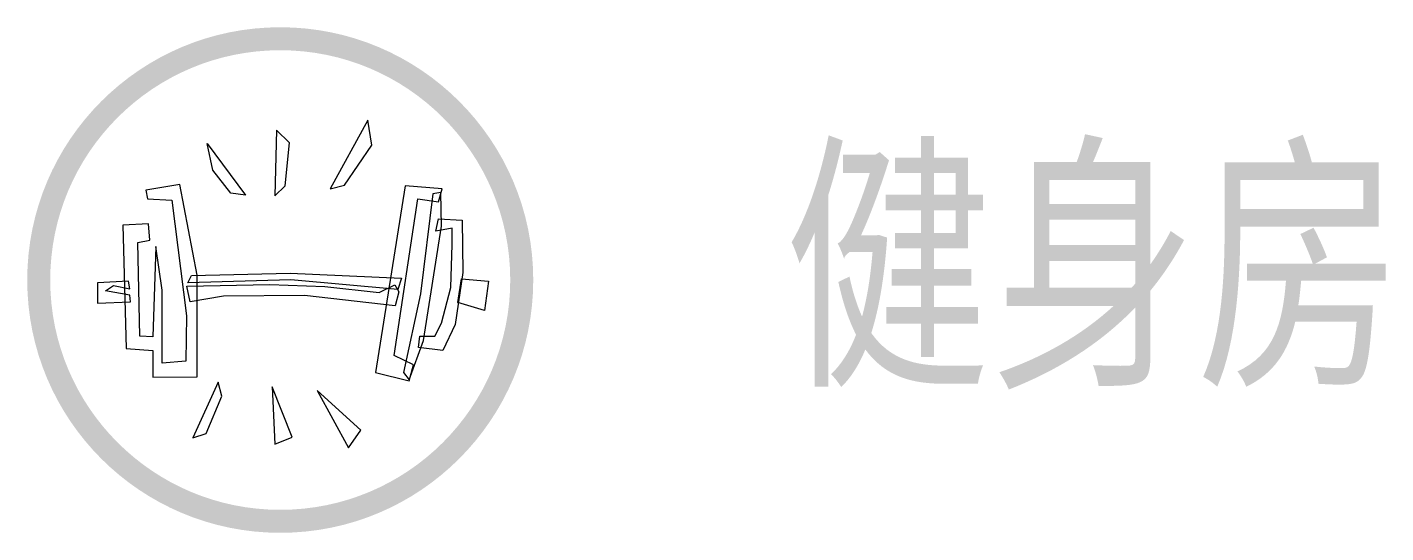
# Model space of a CAD drawing. Header units: millimetres. Extents: x -4.5 to 19.1, y -4.3 to 4.5.
import ezdxf

# ---------------------------------------------------------------- set-up
doc = ezdxf.new("R2010")
doc.units = ezdxf.units.MM
doc.layers.add('设施图块', color=7, linetype='Continuous')
doc.styles.add('设施块标注', font='SIMFANG.TTF', dxfattribs={"width": 0.75})

msp = doc.modelspace()

# ---------------------------------------------------------------- hatches: boundary and pattern name
at = {"layer": '设施图块'}
h = msp.add_hatch(color=5, dxfattribs=at)
edge = h.paths.add_edge_path()
edge.add_arc((-0.103, 0.059), 4.4, 0, 360)
edge = h.paths.add_edge_path(flags=16)
edge.add_arc((-0.103, 0.059), 4, 0, 360)

# ---------------------------------------------------------------- linework, layer by layer
at = {"layer": '设施图块', "color": 5}
for points in [[(1.422, 2.844), (0.763, 1.649), (1.013, 1.709), (1.492, 2.407), (1.422, 2.844), (1.422, 2.844), (1.422, 2.844)], [(-0.17, 2.669), (-0.197, 1.522), (-0.02, 1.697), (0.056, 2.446), (-0.17, 2.669), (-0.17, 2.669), (-0.17, 2.669)], [(-1.374, 2.434), (-0.706, 1.537), (-0.965, 1.573), (-1.275, 1.971), (-1.374, 2.434), (-1.374, 2.434), (-1.374, 2.434)], [(-2.395, 1.037), (-2.841, 1.013), (-2.78, -1.13), (-2.32, -1.166), (-2.32, -1.63), (-1.546, -1.627), (-1.546, 0.146), (-1.847, 1.721), (-2.44, 1.624), (-2.41, 1.474), (-1.986, 1.447), (-1.733, -0.567), (-1.745, -1.353), (-2.157, -1.389), (-2.157, -0.119), (-2.269, 0.64), (-2.32, -0.928), (-2.543, -0.916), (-2.579, 0.715), (-2.368, 0.751), (-2.395, 1.037), (-2.395, 1.037), (-2.395, 1.037)], [(2.067, 1.697), (1.555, -1.552), (2.142, -1.693), (2.217, -1.416), (1.877, -1.257), (2.292, 1.474), (2.651, 1.423), (2.714, 1.649), (2.067, 1.697), (2.067, 1.697), (2.067, 1.697)], [(2.551, 1.561), (2.337, -0.182), (2.039, -1.552), (2.142, -1.681), (2.389, -0.992), (2.702, 0.998), (2.69, 1.585), (2.551, 1.561), (2.551, 1.561), (2.551, 1.561)], [(2.651, 1.125), (3.063, 1.101), (3.075, 0.191), (2.937, -0.718), (2.726, -1.166), (2.304, -1.118), (2.325, -0.916), (2.587, -0.916), (2.702, -0.694), (2.861, -0.07), (2.885, 0.676), (2.885, 0.962), (2.602, 0.911), (2.651, 1.125), (2.651, 1.125), (2.651, 1.125)], [(-2.741, 0.041), (-3.283, 0.011), (-3.283, -0.344), (-2.705, -0.32), (-2.717, -0.206), (-3.139, -0.131), (-3.003, -0.037), (-2.717, -0.095), (-2.741, 0.041), (-2.741, 0.041), (-2.741, 0.041)], [(-1.645, 0.14), (0.068, 0.176), (2.003, 0.089), (1.94, -0.107), (0.08, 0.065), (-1.709, 0.011), (-1.645, 0.14), (-1.645, 0.14), (-1.645, 0.14)], [(3.048, 0.077), (3.521, 0.041), (3.448, -0.474), (2.988, -0.332), (3.048, 0.077), (3.048, 0.077), (3.048, 0.077)], [(-1.727, -0.046), (-0.285, -0.019), (0.673, -0.052), (1.618, -0.158), (1.892, -0.025), (1.958, -0.146), (1.898, -0.393), (0.32, -0.212), (-1.091, -0.224), (-1.669, -0.323), (-1.727, -0.046), (-1.727, -0.046), (-1.727, -0.046)], [(-1.185, -1.717), (-1.621, -2.687), (-1.389, -2.614), (-1.116, -1.964), (-1.185, -1.717), (-1.185, -1.717), (-1.185, -1.717)], [(-0.246, -1.801), (-0.197, -2.798), (0.104, -2.675), (-0.246, -1.801), (-0.246, -1.801), (-0.246, -1.801)], [(0.54, -1.865), (1.082, -2.864), (1.299, -2.554), (0.54, -1.865), (0.54, -1.865), (0.54, -1.865)]]:
    msp.add_lwpolyline(points, dxfattribs=at)

# ---------------------------------------------------------------- texts
at = {"layer": '设施图块', "style": '设施块标注', "width": 0.75}
msp.add_attdef('健身房', (8.672, -1.427), '健身房', height=3.5, dxfattribs=at)

doc.saveas('drawing.dxf')
